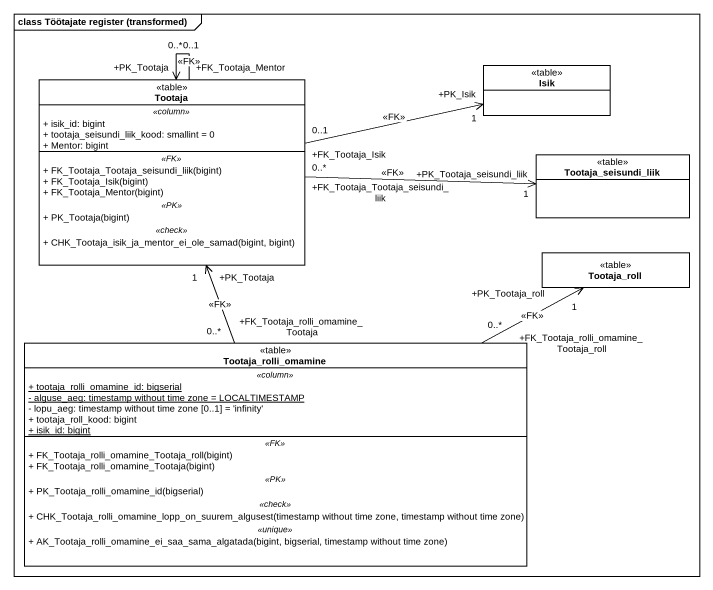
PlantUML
@startuml
mainframe class Töötajate register (transformed)
hide circle
hide empty members
skinparam classAttributeIconSize 0
class Tootaja <<table>> {
  .. <<column>> ..
  + isik_id: bigint
  + tootaja_seisundi_liik_kood: smallint = 0
  + Mentor: bigint
  .. <<FK>> ..
  + FK_Tootaja_Tootaja_seisundi_liik(bigint)
  + FK_Tootaja_Isik(bigint)
  + FK_Tootaja_Mentor(bigint)
  .. <<PK>> ..
  + PK_Tootaja(bigint)
  .. <<check>> ..
  + CHK_Tootaja_isik_ja_mentor_ei_ole_samad(bigint, bigint)
}
class Isik <<table>>
class Tootaja_seisundi_liik <<table>>
class Tootaja_roll <<table>>
class Tootaja_rolli_omamine <<table>> {
  .. <<column>> ..
  {static} + tootaja_rolli_omamine_id: bigserial
  {static} - alguse_aeg: timestamp without time zone = LOCALTIMESTAMP
  - lopu_aeg: timestamp without time zone [0..1] = 'infinity'
  + tootaja_roll_kood: bigint
  {static} + isik_id: bigint
  .. <<FK>> ..
  + FK_Tootaja_rolli_omamine_Tootaja_roll(bigint)
  + FK_Tootaja_rolli_omamine_Tootaja(bigint)
  .. <<PK>> ..
  + PK_Tootaja_rolli_omamine_id(bigserial)
  .. <<check>> ..
  + CHK_Tootaja_rolli_omamine_lopp_on_suurem_algusest(timestamp without time zone, timestamp without time zone)
  .. <<unique>> ..
  + AK_Tootaja_rolli_omamine_ei_saa_sama_algatada(bigint, bigserial, timestamp without time zone)
}
Tootaja "+FK_Tootaja_Mentor\n0..*" --> "+PK_Tootaja\n0..1" Tootaja : <<FK>>
Tootaja "+FK_Tootaja_Isik\n0..1" -right-> "+PK_Isik\n1" Isik : <<FK>>
Tootaja "+FK_Tootaja_Tootaja_seisundi_liik\n0..*" -right-> "+PK_Tootaja_seisundi_liik\n1" Tootaja_seisundi_liik : <<FK>>
Tootaja_rolli_omamine "+FK_Tootaja_rolli_omamine_Tootaja\n0..*" -up-> "+PK_Tootaja\n1" Tootaja : <<FK>>
Tootaja_rolli_omamine "+FK_Tootaja_rolli_omamine_Tootaja_roll\n0..*" -right-> "+PK_Tootaja_roll\n1" Tootaja_roll : <<FK>>
@enduml
